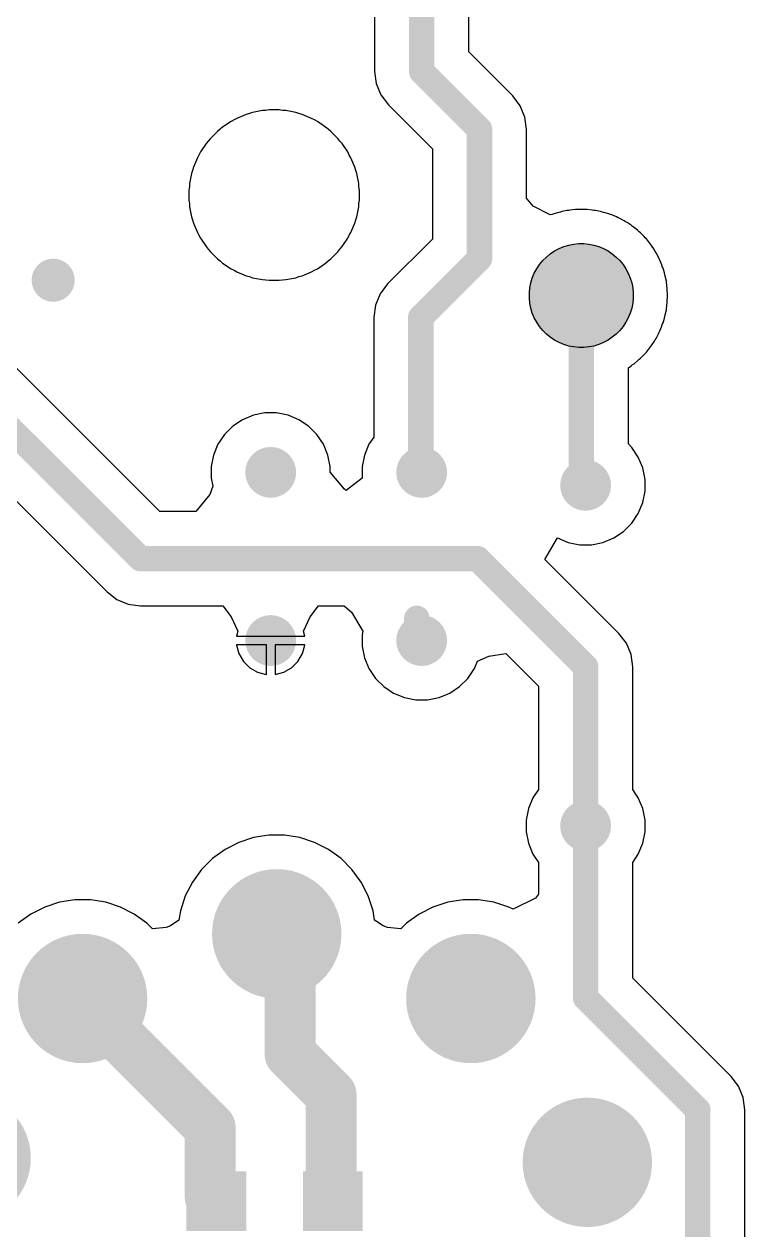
# Model space of a CAD drawing. Header units: inches. Extents: x 4.53 to 13.89, y 0.79 to 10.58.
# Drawn here: x 8.037 to 8.873, y 1.655 to 3.053 of the extents above; entities that cross this region are included whole.
import ezdxf

# ---------------------------------------------------------------- set-up
doc = ezdxf.new("R2010")
doc.units = ezdxf.units.IN
doc.header["$MEASUREMENT"] = 0
for name, color, linetype in [('Pad Holes', 156, 'Continuous'), ('Top Layer', 1, 'Continuous'), ('Via Holes', 16, 'Continuous')]:
    doc.layers.add(name, color=color, linetype=linetype)

# ---------------------------------------------------------------- blocks, each defined once
blk = doc.blocks.new('12A_7_B_3')
at = {"layer": 'Pad Holes'}
h = blk.add_hatch(color=7, dxfattribs=at)
edge = h.paths.add_edge_path()
edge.add_arc((-0.22, 0.31), 0.038, 0, 360)
h = blk.add_hatch(color=7, dxfattribs=at)
edge = h.paths.add_edge_path()
edge.add_arc((0.22, 0.31), 0.038, 0, 360)
h = blk.add_hatch(color=7, dxfattribs=at)
edge = h.paths.add_edge_path()
edge.add_arc((0.36, 0.125), 0.038, 0, 360)
h = blk.add_hatch(color=7, dxfattribs=at)
edge = h.paths.add_edge_path()
edge.add_arc((-0.36, 0.115), 0.038, 0, 360)
h = blk.add_hatch(color=7, dxfattribs=at)
edge = h.paths.add_edge_path()
edge.add_arc((-0.065, 0.07), 0.0222, 0, 360)
h = blk.add_hatch(color=7, dxfattribs=at)
edge = h.paths.add_edge_path()
edge.add_arc((0.07, 0.07), 0.0222, 0, 360)
h = blk.add_hatch(color=7, dxfattribs=at)
edge = h.paths.add_edge_path()
edge.add_arc((-0.065, -0.07), 0.0222, 0, 360)
h = blk.add_hatch(color=7, dxfattribs=at)
edge = h.paths.add_edge_path()
edge.add_arc((0.07, -0.07), 0.0222, 0, 360)
h = blk.add_hatch(color=7, dxfattribs=at)
edge = h.paths.add_edge_path()
edge.add_arc((-0.36, -0.115), 0.038, 0, 360)
h = blk.add_hatch(color=7, dxfattribs=at)
edge = h.paths.add_edge_path()
edge.add_arc((0.36, -0.12), 0.038, 0, 360)
h = blk.add_hatch(color=7, dxfattribs=at)
edge = h.paths.add_edge_path()
edge.add_arc((-0.225, -0.305), 0.038, 0, 360)
h = blk.add_hatch(color=7, dxfattribs=at)
edge = h.paths.add_edge_path()
edge.add_arc((0.225, -0.305), 0.038, 0, 360)
h = blk.add_hatch(color=7, dxfattribs=at)
edge = h.paths.add_edge_path()
edge.add_arc((0, -0.38), 0.038, 0, 360)
at = {"layer": 'Top Layer'}
h = blk.add_hatch(color=1, dxfattribs=at)
edge = h.paths.add_edge_path()
edge.add_arc((-0.22, 0.31), 0.075, 0, 360)
h = blk.add_hatch(color=1, dxfattribs=at)
edge = h.paths.add_edge_path()
edge.add_arc((0.22, 0.31), 0.075, 0, 360)
h = blk.add_hatch(color=1, dxfattribs=at)
edge = h.paths.add_edge_path()
edge.add_arc((0.36, 0.125), 0.075, 0, 360)
h = blk.add_hatch(color=1, dxfattribs=at)
edge = h.paths.add_edge_path()
edge.add_arc((-0.36, 0.115), 0.075, 0, 360)
for points in [[(-0.0996, 0.1046), (-0.0304, 0.1046), (-0.0304, 0.0354), (-0.0996, 0.0354)], [(0.0354, 0.1046), (0.1046, 0.1046), (0.1046, 0.0354), (0.0354, 0.0354)], [(-0.0996, -0.0354), (-0.0304, -0.0354), (-0.0304, -0.1046), (-0.0996, -0.1046)], [(0.0354, -0.0354), (0.1046, -0.0354), (0.1046, -0.1046), (0.0354, -0.1046)]]:
    blk.add_hatch(color=1, dxfattribs=at).paths.add_polyline_path(points)
h = blk.add_hatch(color=1, dxfattribs=at)
edge = h.paths.add_edge_path()
edge.add_arc((-0.36, -0.115), 0.075, 0, 360)
h = blk.add_hatch(color=1, dxfattribs=at)
edge = h.paths.add_edge_path()
edge.add_arc((0.36, -0.12), 0.075, 0, 360)
h = blk.add_hatch(color=1, dxfattribs=at)
edge = h.paths.add_edge_path()
edge.add_arc((-0.225, -0.305), 0.075, 0, 360)
h = blk.add_hatch(color=1, dxfattribs=at)
edge = h.paths.add_edge_path()
edge.add_arc((0.225, -0.305), 0.075, 0, 360)
h = blk.add_hatch(color=1, dxfattribs=at)
edge = h.paths.add_edge_path()
edge.add_arc((0, -0.38), 0.075, 0, 360)
blk = doc.blocks.new('TEST_POINT_1_5MM_32')
at = {"layer": 'Top Layer'}
blk.add_hatch(color=1, dxfattribs=at).paths.add_polyline_path([(-0.003, -0.0602), (-0.0088, -0.0596), (-0.0146, -0.0585), (-0.0203, -0.0568), (-0.0258, -0.0545), (-0.031, -0.0517), (-0.0359, -0.0484), (-0.0405, -0.0447), (-0.0447, -0.0405), (-0.0484, -0.0359), (-0.0517, -0.031), (-0.0545, -0.0258), (-0.0568, -0.0203), (-0.0585, -0.0146), (-0.0596, -0.0088), (-0.0602, -0.003), (-0.0602, 0), (-0.0602, 0.003), (-0.0596, 0.0088), (-0.0585, 0.0146), (-0.0568, 0.0203), (-0.0545, 0.0258), (-0.0517, 0.031), (-0.0484, 0.0359), (-0.0447, 0.0405), (-0.0405, 0.0447), (-0.0359, 0.0484), (-0.031, 0.0517), (-0.0258, 0.0545), (-0.0203, 0.0568), (-0.0146, 0.0585), (-0.0088, 0.0596), (-0.003, 0.0602), (0, 0.0602), (0.003, 0.0602), (0.0088, 0.0596), (0.0146, 0.0585), (0.0203, 0.0568), (0.0258, 0.0545), (0.031, 0.0517), (0.0359, 0.0484), (0.0405, 0.0447), (0.0447, 0.0405), (0.0484, 0.0359), (0.0517, 0.031), (0.0545, 0.0258), (0.0568, 0.0203), (0.0585, 0.0146), (0.0596, 0.0088), (0.0602, 0.003), (0.0602, 0), (0.0602, -0.003), (0.0596, -0.0088), (0.0585, -0.0146), (0.0568, -0.0203), (0.0545, -0.0258), (0.0517, -0.031), (0.0484, -0.0359), (0.0447, -0.0405), (0.0405, -0.0447), (0.0359, -0.0484), (0.031, -0.0517), (0.0258, -0.0545), (0.0203, -0.0568), (0.0146, -0.0585), (0.0088, -0.0596), (0.003, -0.0602), (0, -0.0602)])
for p, q in [((-0.0258, 0.0545), (-0.0203, 0.0568)), ((-0.0203, 0.0568), (-0.0146, 0.0585)), ((-0.0146, 0.0585), (-0.0088, 0.0596)), ((-0.0088, 0.0596), (-0.003, 0.0602)), ((-0.003, 0.0602), (0, 0.0602)), ((0, 0.0602), (0.003, 0.0602)), ((0.003, 0.0602), (0.0088, 0.0596)), ((0.0088, 0.0596), (0.0146, 0.0585)), ((0.0146, 0.0585), (0.0203, 0.0568)), ((0.0203, 0.0568), (0.0258, 0.0545)), ((-0.0447, 0.0405), (-0.0405, 0.0447)), ((-0.0405, 0.0447), (-0.0359, 0.0484)), ((-0.0359, 0.0484), (-0.031, 0.0517)), ((-0.031, 0.0517), (-0.0258, 0.0545)), ((0.0258, 0.0545), (0.031, 0.0517)), ((0.031, 0.0517), (0.0359, 0.0484)), ((0.0359, 0.0484), (0.0405, 0.0447)), ((0.0405, 0.0447), (0.0447, 0.0405)), ((-0.0545, 0.0258), (-0.0517, 0.031)), ((-0.0517, 0.031), (-0.0484, 0.0359)), ((-0.0484, 0.0359), (-0.0447, 0.0405)), ((0.0447, 0.0405), (0.0484, 0.0359)), ((0.0484, 0.0359), (0.0517, 0.031)), ((0.0517, 0.031), (0.0545, 0.0258)), ((-0.0596, 0.0088), (-0.0585, 0.0146)), ((-0.0585, 0.0146), (-0.0568, 0.0203)), ((-0.0568, 0.0203), (-0.0545, 0.0258)), ((0.0545, 0.0258), (0.0568, 0.0203)), ((0.0568, 0.0203), (0.0585, 0.0146)), ((0.0585, 0.0146), (0.0596, 0.0088)), ((-0.0602, 0.003), (-0.0596, 0.0088)), ((-0.0602, 0), (-0.0602, 0.003)), ((-0.0602, -0.003), (-0.0602, 0)), ((0.0596, 0.0088), (0.0602, 0.003)), ((0.0602, 0.003), (0.0602, 0)), ((0.0602, 0), (0.0602, -0.003)), ((-0.0596, -0.0088), (-0.0602, -0.003)), ((-0.0585, -0.0146), (-0.0596, -0.0088)), ((0.0596, -0.0088), (0.0585, -0.0146)), ((0.0602, -0.003), (0.0596, -0.0088)), ((-0.0568, -0.0203), (-0.0585, -0.0146)), ((-0.0545, -0.0258), (-0.0568, -0.0203)), ((-0.0517, -0.031), (-0.0545, -0.0258)), ((0.0545, -0.0258), (0.0517, -0.031)), ((0.0568, -0.0203), (0.0545, -0.0258)), ((0.0585, -0.0146), (0.0568, -0.0203)), ((-0.0484, -0.0359), (-0.0517, -0.031)), ((-0.0447, -0.0405), (-0.0484, -0.0359)), ((-0.0405, -0.0447), (-0.0447, -0.0405)), ((0.0447, -0.0405), (0.0405, -0.0447)), ((0.0484, -0.0359), (0.0447, -0.0405)), ((0.0517, -0.031), (0.0484, -0.0359)), ((-0.0359, -0.0484), (-0.0405, -0.0447)), ((-0.031, -0.0517), (-0.0359, -0.0484)), ((-0.0258, -0.0545), (-0.031, -0.0517)), ((-0.0203, -0.0568), (-0.0258, -0.0545)), ((0.0258, -0.0545), (0.0203, -0.0568)), ((0.031, -0.0517), (0.0258, -0.0545)), ((0.0359, -0.0484), (0.031, -0.0517)), ((0.0405, -0.0447), (0.0359, -0.0484)), ((-0.0146, -0.0585), (-0.0203, -0.0568)), ((-0.0088, -0.0596), (-0.0146, -0.0585)), ((-0.003, -0.0602), (-0.0088, -0.0596)), ((0, -0.0602), (-0.003, -0.0602)), ((0, -0.0602), (0, -0.0602)), ((0.003, -0.0602), (0, -0.0602)), ((0.0088, -0.0596), (0.003, -0.0602)), ((0.0146, -0.0585), (0.0088, -0.0596)), ((0.0203, -0.0568), (0.0146, -0.0585))]:
    blk.add_line(p, q, dxfattribs=at)
blk = doc.blocks.new('RES_2W_VERTICAL_80')
at = {"layer": 'Pad Holes'}
h = blk.add_hatch(color=7, dxfattribs=at)
edge = h.paths.add_edge_path()
edge.add_arc((0, 0), 0.0197, 0, 360)
h = blk.add_hatch(color=7, dxfattribs=at)
edge = h.paths.add_edge_path()
edge.add_arc((0.195, 0), 0.0197, 0, 360)
at = {"layer": 'Top Layer'}
h = blk.add_hatch(color=1, dxfattribs=at)
edge = h.paths.add_edge_path()
edge.add_arc((0, 0), 0.0295, 0, 360)
h = blk.add_hatch(color=1, dxfattribs=at)
edge = h.paths.add_edge_path()
edge.add_arc((0.195, 0), 0.0295, 0, 360)
blk = doc.blocks.new('RES_2W_VERTICAL_88')
at = {"layer": 'Pad Holes'}
h = blk.add_hatch(color=7, dxfattribs=at)
edge = h.paths.add_edge_path()
edge.add_arc((0, 0), 0.0197, 0, 360)
h = blk.add_hatch(color=7, dxfattribs=at)
edge = h.paths.add_edge_path()
edge.add_arc((0.195, 0), 0.0197, 0, 360)
at = {"layer": 'Top Layer'}
h = blk.add_hatch(color=1, dxfattribs=at)
edge = h.paths.add_edge_path()
edge.add_arc((0, 0), 0.0295, 0, 360)
h = blk.add_hatch(color=1, dxfattribs=at)
edge = h.paths.add_edge_path()
edge.add_arc((0.195, 0), 0.0295, 0, 360)
blk = doc.blocks.new('CAP_PANASSONIC_100N_450V_114')
at = {"layer": 'Pad Holes'}
h = blk.add_hatch(color=7, dxfattribs=at)
edge = h.paths.add_edge_path()
edge.add_arc((0, 0), 0.0197, 0, 360)
h = blk.add_hatch(color=7, dxfattribs=at)
edge = h.paths.add_edge_path()
edge.add_arc((0.395, 0), 0.0197, 0, 360)
at = {"layer": 'Top Layer'}
h = blk.add_hatch(color=1, dxfattribs=at)
edge = h.paths.add_edge_path()
edge.add_arc((0, 0), 0.0295, 0, 360)
h = blk.add_hatch(color=1, dxfattribs=at)
edge = h.paths.add_edge_path()
edge.add_arc((0.395, 0), 0.0295, 0, 360)

msp = doc.modelspace()

# ---------------------------------------------------------------- hatches: boundary and pattern name
at = {"layer": 'Top Layer'}
h = msp.add_hatch(color=1, dxfattribs=at)
edge = h.paths.add_edge_path()
edge.add_arc((8.0709, 2.7559), 0.025, 0, 360)
at = {"layer": 'Via Holes'}
h = msp.add_hatch(color=7, dxfattribs=at)
edge = h.paths.add_edge_path()
edge.add_arc((8.0709, 2.7559), 0.014, 0, 360)

# ---------------------------------------------------------------- linework, layer by layer
at = {"layer": 'Top Layer'}
for p, q in [((8.5526, 3.0206), (8.5526, 3.424)), ((8.4434, 3.4014), (8.4434, 2.998)), ((8.6036, 2.9696), (8.5526, 3.0206)), ((8.4434, 2.998), (8.4453, 2.9839)), ((8.4453, 2.9839), (8.4507, 2.9707)), ((8.4507, 2.9707), (8.4594, 2.9594)), ((8.6123, 2.9583), (8.6036, 2.9696)), ((8.302, 2.9503), (8.2984, 2.9491)), ((8.3135, 2.9526), (8.302, 2.9503)), ((8.3173, 2.9528), (8.3135, 2.9526)), ((8.3212, 2.9533), (8.3173, 2.9528)), ((8.3328, 2.9533), (8.3212, 2.9533)), ((8.3367, 2.9528), (8.3328, 2.9533)), ((8.3406, 2.9526), (8.3367, 2.9528)), ((8.352, 2.9503), (8.3406, 2.9526)), ((8.3557, 2.9491), (8.352, 2.9503)), ((8.4594, 2.9594), (8.5104, 2.9084)), ((8.6177, 2.9451), (8.6123, 2.9583)), ((8.277, 2.9399), (8.2673, 2.9335)), ((8.2805, 2.9417), (8.277, 2.9399)), ((8.2839, 2.9436), (8.2805, 2.9417)), ((8.2946, 2.9481), (8.2839, 2.9436)), ((8.2984, 2.9491), (8.2946, 2.9481)), ((8.3594, 2.9481), (8.3557, 2.9491)), ((8.3702, 2.9436), (8.3594, 2.9481)), ((8.3736, 2.9417), (8.3702, 2.9436)), ((8.3771, 2.9399), (8.3736, 2.9417)), ((8.3867, 2.9335), (8.3771, 2.9399)), ((8.6196, 2.931), (8.6177, 2.9451)), ((8.2613, 2.9285), (8.2531, 2.9203)), ((8.2644, 2.9309), (8.2613, 2.9285)), ((8.2673, 2.9335), (8.2644, 2.9309)), ((8.3897, 2.9309), (8.3867, 2.9335)), ((8.3927, 2.9285), (8.3897, 2.9309)), ((8.401, 2.9203), (8.3927, 2.9285)), ((8.6196, 2.851), (8.6196, 2.931)), ((8.2481, 2.9143), (8.2417, 2.9046)), ((8.2507, 2.9172), (8.2481, 2.9143)), ((8.2531, 2.9203), (8.2507, 2.9172)), ((8.4033, 2.9172), (8.401, 2.9203)), ((8.4059, 2.9143), (8.4033, 2.9172)), ((8.4124, 2.9046), (8.4059, 2.9143)), ((8.5104, 2.9084), (8.5104, 2.8036)), ((8.238, 2.8977), (8.2335, 2.887)), ((8.2399, 2.9011), (8.238, 2.8977)), ((8.2417, 2.9046), (8.2399, 2.9011)), ((8.4141, 2.9011), (8.4124, 2.9046)), ((8.416, 2.8977), (8.4141, 2.9011)), ((8.4205, 2.887), (8.416, 2.8977)), ((8.2325, 2.8832), (8.2313, 2.8796)), ((8.2335, 2.887), (8.2325, 2.8832)), ((8.4215, 2.8832), (8.4205, 2.887)), ((8.4228, 2.8796), (8.4215, 2.8832)), ((8.229, 2.8681), (8.2288, 2.8643)), ((8.2313, 2.8796), (8.229, 2.8681)), ((8.425, 2.8681), (8.4228, 2.8796)), ((8.4253, 2.8643), (8.425, 2.8681)), ((8.2288, 2.8643), (8.2283, 2.8604)), ((8.2283, 2.8604), (8.2283, 2.8488)), ((8.4258, 2.8604), (8.4253, 2.8643)), ((8.4258, 2.8488), (8.4258, 2.8604)), ((8.1946, 2.4876), (7.8318, 2.8504)), ((8.2283, 2.8488), (8.2288, 2.8449)), ((8.2288, 2.8449), (8.229, 2.841)), ((8.229, 2.841), (8.2313, 2.8296)), ((8.4228, 2.8296), (8.425, 2.841)), ((8.425, 2.841), (8.4253, 2.8449)), ((8.4253, 2.8449), (8.4258, 2.8488)), ((8.6271, 2.8417), (8.6196, 2.851)), ((8.6471, 2.8318), (8.6271, 2.8417)), ((8.2313, 2.8296), (8.2325, 2.8259)), ((8.2325, 2.8259), (8.2335, 2.8222)), ((8.4205, 2.8222), (8.4215, 2.8259)), ((8.4215, 2.8259), (8.4228, 2.8296)), ((8.6491, 2.832), (8.6471, 2.8318)), ((8.6494, 2.8321), (8.6491, 2.832)), ((8.6512, 2.8329), (8.6494, 2.8321)), ((8.6568, 2.8346), (8.6512, 2.8329)), ((8.6588, 2.8349), (8.6568, 2.8346)), ((8.6606, 2.8356), (8.6588, 2.8349)), ((8.6664, 2.8367), (8.6606, 2.8356)), ((8.6684, 2.8368), (8.6664, 2.8367)), ((8.6703, 2.8373), (8.6684, 2.8368)), ((8.6761, 2.8379), (8.6703, 2.8373)), ((8.6781, 2.8378), (8.6761, 2.8379)), ((8.68, 2.8381), (8.6781, 2.8378)), ((8.686, 2.8381), (8.68, 2.8381)), ((8.6879, 2.8378), (8.686, 2.8381)), ((8.6899, 2.8379), (8.6879, 2.8378)), ((8.6957, 2.8373), (8.6899, 2.8379)), ((8.6976, 2.8368), (8.6957, 2.8373)), ((8.6996, 2.8367), (8.6976, 2.8368)), ((8.7054, 2.8356), (8.6996, 2.8367)), ((8.7072, 2.8349), (8.7054, 2.8356)), ((8.7092, 2.8346), (8.7072, 2.8349)), ((8.7148, 2.8329), (8.7092, 2.8346)), ((8.7166, 2.8321), (8.7148, 2.8329)), ((8.7185, 2.8316), (8.7166, 2.8321)), ((8.724, 2.8293), (8.7185, 2.8316)), ((8.7257, 2.8283), (8.724, 2.8293)), ((8.7275, 2.8276), (8.7257, 2.8283)), ((8.7327, 2.8249), (8.7275, 2.8276)), ((8.7343, 2.8237), (8.7327, 2.8249)), ((8.2335, 2.8222), (8.238, 2.8114)), ((8.238, 2.8114), (8.2399, 2.808)), ((8.4141, 2.808), (8.416, 2.8114)), ((8.416, 2.8114), (8.4205, 2.8222)), ((8.7361, 2.8229), (8.7343, 2.8237)), ((8.741, 2.8196), (8.7361, 2.8229)), ((8.7424, 2.8183), (8.741, 2.8196)), ((8.7441, 2.8172), (8.7424, 2.8183)), ((8.7487, 2.8135), (8.7441, 2.8172)), ((8.75, 2.8121), (8.7487, 2.8135)), ((8.7516, 2.8109), (8.75, 2.8121)), ((8.7557, 2.8067), (8.7516, 2.8109)), ((8.2399, 2.808), (8.2417, 2.8045)), ((8.2417, 2.8045), (8.2481, 2.7949)), ((8.4059, 2.7949), (8.4124, 2.8045)), ((8.4124, 2.8045), (8.4141, 2.808)), ((8.5104, 2.8036), (8.4584, 2.7516)), ((8.7569, 2.8051), (8.7557, 2.8067)), ((8.7584, 2.8038), (8.7569, 2.8051)), ((8.7621, 2.7992), (8.7584, 2.8038)), ((8.7631, 2.7976), (8.7621, 2.7992)), ((8.7644, 2.7961), (8.7631, 2.7976)), ((8.2481, 2.7949), (8.2507, 2.7919)), ((8.2507, 2.7919), (8.2531, 2.7889)), ((8.2531, 2.7889), (8.2613, 2.7806)), ((8.3927, 2.7806), (8.401, 2.7889)), ((8.401, 2.7889), (8.4033, 2.7919)), ((8.4033, 2.7919), (8.4059, 2.7949)), ((8.7677, 2.7912), (8.7644, 2.7961)), ((8.7686, 2.7894), (8.7677, 2.7912)), ((8.7697, 2.7878), (8.7686, 2.7894)), ((8.7725, 2.7826), (8.7697, 2.7878)), ((8.7732, 2.7808), (8.7725, 2.7826)), ((8.2613, 2.7806), (8.2644, 2.7783)), ((8.2644, 2.7783), (8.2673, 2.7757)), ((8.2673, 2.7757), (8.277, 2.7692)), ((8.277, 2.7692), (8.2805, 2.7675)), ((8.3736, 2.7675), (8.3771, 2.7692)), ((8.3771, 2.7692), (8.3867, 2.7757)), ((8.3867, 2.7757), (8.3897, 2.7783)), ((8.3897, 2.7783), (8.3927, 2.7806)), ((8.7742, 2.7791), (8.7732, 2.7808)), ((8.7764, 2.7736), (8.7742, 2.7791)), ((8.7769, 2.7717), (8.7764, 2.7736)), ((8.7778, 2.77), (8.7769, 2.7717)), ((8.7795, 2.7643), (8.7778, 2.77)), ((7.7706, 2.7572), (8.1334, 2.3944)), ((8.2805, 2.7675), (8.2839, 2.7656)), ((8.2839, 2.7656), (8.2946, 2.7611)), ((8.2946, 2.7611), (8.2984, 2.7601)), ((8.2984, 2.7601), (8.302, 2.7588)), ((8.302, 2.7588), (8.3135, 2.7566)), ((8.3135, 2.7566), (8.3173, 2.7563)), ((8.3173, 2.7563), (8.3212, 2.7558)), ((8.3212, 2.7558), (8.3328, 2.7558)), ((8.3328, 2.7558), (8.3367, 2.7563)), ((8.3367, 2.7563), (8.3406, 2.7566)), ((8.3406, 2.7566), (8.352, 2.7588)), ((8.352, 2.7588), (8.3557, 2.7601)), ((8.3557, 2.7601), (8.3594, 2.7611)), ((8.3594, 2.7611), (8.3702, 2.7656)), ((8.3702, 2.7656), (8.3736, 2.7675)), ((8.7798, 2.7624), (8.7795, 2.7643)), ((8.7804, 2.7605), (8.7798, 2.7624)), ((8.7816, 2.7547), (8.7804, 2.7605)), ((8.7817, 2.7528), (8.7816, 2.7547)), ((8.4584, 2.7516), (8.4497, 2.7403)), ((8.7821, 2.7509), (8.7817, 2.7528)), ((8.7827, 2.745), (8.7821, 2.7509)), ((8.7827, 2.743), (8.7827, 2.745)), ((8.7829, 2.7411), (8.7827, 2.743)), ((8.7829, 2.7352), (8.7829, 2.7411)), ((8.4443, 2.7271), (8.4424, 2.713)), ((8.4497, 2.7403), (8.4443, 2.7271)), ((8.7821, 2.7254), (8.7827, 2.7313)), ((8.7827, 2.7332), (8.7829, 2.7352)), ((8.7827, 2.7313), (8.7827, 2.7332)), ((8.4424, 2.713), (8.4424, 2.5739)), ((8.7795, 2.712), (8.7798, 2.7139)), ((8.7798, 2.7139), (8.7804, 2.7157)), ((8.7804, 2.7157), (8.7816, 2.7215)), ((8.7816, 2.7215), (8.7817, 2.7235)), ((8.7817, 2.7235), (8.7821, 2.7254)), ((8.7742, 2.6972), (8.7764, 2.7026)), ((8.7764, 2.7026), (8.7769, 2.7045)), ((8.7769, 2.7045), (8.7778, 2.7063)), ((8.7778, 2.7063), (8.7795, 2.712)), ((8.7644, 2.6802), (8.7677, 2.6851)), ((8.7677, 2.6851), (8.7686, 2.6868)), ((8.7686, 2.6868), (8.7697, 2.6884)), ((8.7697, 2.6884), (8.7725, 2.6936)), ((8.7725, 2.6936), (8.7732, 2.6955)), ((8.7732, 2.6955), (8.7742, 2.6972)), ((8.7557, 2.6696), (8.7569, 2.6711)), ((8.7569, 2.6711), (8.7584, 2.6725)), ((8.7584, 2.6725), (8.7621, 2.677)), ((8.7621, 2.677), (8.7631, 2.6787)), ((8.7631, 2.6787), (8.7644, 2.6802)), ((8.7376, 2.6544), (8.741, 2.6567)), ((8.741, 2.6567), (8.7424, 2.658)), ((8.7424, 2.658), (8.7441, 2.659)), ((8.7441, 2.659), (8.7487, 2.6628)), ((8.7487, 2.6628), (8.75, 2.6642)), ((8.75, 2.6642), (8.7516, 2.6654)), ((8.7516, 2.6654), (8.7557, 2.6696)), ((8.7376, 2.566), (8.7376, 2.6544)), ((8.3162, 2.602), (8.3029, 2.5994)), ((8.3298, 2.602), (8.3162, 2.602)), ((8.3431, 2.5994), (8.3298, 2.602)), ((8.2904, 2.5942), (8.2791, 2.5867)), ((8.3029, 2.5994), (8.2904, 2.5942)), ((8.3556, 2.5942), (8.3431, 2.5994)), ((8.3669, 2.5867), (8.3556, 2.5942)), ((8.2695, 2.5771), (8.2619, 2.5658)), ((8.2791, 2.5867), (8.2695, 2.5771)), ((8.3765, 2.5771), (8.3669, 2.5867)), ((8.3841, 2.5658), (8.3765, 2.5771)), ((8.4424, 2.5739), (8.4369, 2.5658)), ((8.2619, 2.5658), (8.2568, 2.5532)), ((8.3892, 2.5532), (8.3841, 2.5658)), ((8.4369, 2.5658), (8.4318, 2.5532)), ((8.7415, 2.5621), (8.7376, 2.566)), ((8.7491, 2.5508), (8.7415, 2.5621)), ((8.2568, 2.5532), (8.2541, 2.5399)), ((8.3919, 2.5399), (8.3892, 2.5532)), ((8.4318, 2.5532), (8.4291, 2.5399)), ((8.7542, 2.5382), (8.7491, 2.5508)), ((8.2541, 2.5399), (8.2541, 2.5263)), ((8.3919, 2.5333), (8.3919, 2.5399)), ((8.4085, 2.5137), (8.3919, 2.5333)), ((8.4291, 2.5399), (8.4291, 2.5263)), ((8.7569, 2.5249), (8.7542, 2.5382)), ((8.2559, 2.5171), (8.2523, 2.5075)), ((8.2541, 2.5263), (8.2559, 2.5171)), ((8.4291, 2.5263), (8.4105, 2.5121)), ((8.7569, 2.5113), (8.7569, 2.5249)), ((8.2523, 2.5075), (8.2363, 2.4876)), ((8.4105, 2.5121), (8.4085, 2.5137)), ((8.7542, 2.498), (8.7569, 2.5113)), ((8.7491, 2.4855), (8.7542, 2.498)), ((8.2363, 2.4876), (8.1946, 2.4876)), ((8.7415, 2.4742), (8.7491, 2.4855)), ((8.7206, 2.4571), (8.7319, 2.4646)), ((8.7319, 2.4646), (8.7415, 2.4742)), ((8.6407, 2.4322), (8.6554, 2.4571)), ((8.6554, 2.4571), (8.6679, 2.4519)), ((8.6679, 2.4519), (8.6812, 2.4492)), ((8.6812, 2.4492), (8.6948, 2.4492)), ((8.6948, 2.4492), (8.7081, 2.4519)), ((8.7081, 2.4519), (8.7206, 2.4571)), ((8.7266, 2.3463), (8.6407, 2.4322)), ((8.1334, 2.3944), (8.1447, 2.3857)), ((8.1447, 2.3857), (8.1579, 2.3803)), ((8.1579, 2.3803), (8.172, 2.3784)), ((8.172, 2.3784), (8.2674, 2.3784)), ((8.2674, 2.3784), (8.2771, 2.3655)), ((8.3689, 2.3655), (8.3786, 2.3784)), ((8.3786, 2.3784), (8.4081, 2.3784)), ((8.4081, 2.3784), (8.4168, 2.371)), ((8.2771, 2.3655), (8.285, 2.3489)), ((8.361, 2.3489), (8.3689, 2.3655)), ((8.4168, 2.371), (8.4299, 2.3489)), ((8.285, 2.3489), (8.2835, 2.3433)), ((8.2835, 2.3433), (8.2835, 2.3431)), ((8.2835, 2.3431), (8.323, 2.3431)), ((8.323, 2.3431), (8.3625, 2.3431)), ((8.3625, 2.3433), (8.361, 2.3489)), ((8.3625, 2.3431), (8.3625, 2.3433)), ((8.4299, 2.3489), (8.4291, 2.3449)), ((8.4291, 2.3449), (8.4291, 2.3313)), ((8.7353, 2.335), (8.7266, 2.3463)), ((8.7407, 2.3218), (8.7353, 2.335)), ((8.318, 2.3331), (8.2835, 2.3331)), ((8.2835, 2.3331), (8.2835, 2.3329)), ((8.2835, 2.3329), (8.2862, 2.3229)), ((8.2862, 2.3229), (8.2914, 2.3139)), ((8.318, 2.2986), (8.318, 2.3331)), ((8.3625, 2.3331), (8.328, 2.3331)), ((8.328, 2.3331), (8.328, 2.2986)), ((8.3546, 2.3139), (8.3598, 2.3229)), ((8.3598, 2.3229), (8.3625, 2.3329)), ((8.3625, 2.3329), (8.3625, 2.3331)), ((8.4291, 2.3313), (8.4318, 2.318)), ((8.5757, 2.3199), (8.5954, 2.3231)), ((8.5954, 2.3231), (8.6334, 2.2851)), ((8.7426, 2.3077), (8.7407, 2.3218)), ((8.2914, 2.3139), (8.2987, 2.3065)), ((8.3473, 2.3065), (8.3546, 2.3139)), ((8.4318, 2.318), (8.4369, 2.3055)), ((8.5591, 2.3055), (8.5626, 2.3141)), ((8.5626, 2.3141), (8.5757, 2.3199)), ((8.7426, 2.1654), (8.7426, 2.3077)), ((8.2987, 2.3065), (8.3077, 2.3013)), ((8.3077, 2.3013), (8.3178, 2.2986)), ((8.3178, 2.2986), (8.318, 2.2986)), ((8.328, 2.2986), (8.3282, 2.2986)), ((8.3282, 2.2986), (8.3383, 2.3013)), ((8.3383, 2.3013), (8.3473, 2.3065)), ((8.4369, 2.3055), (8.4445, 2.2942)), ((8.4445, 2.2942), (8.4541, 2.2846)), ((8.5419, 2.2846), (8.5515, 2.2942)), ((8.5515, 2.2942), (8.5591, 2.3055)), ((8.4541, 2.2846), (8.4654, 2.2771)), ((8.5306, 2.2771), (8.5419, 2.2846)), ((8.6334, 2.2851), (8.6334, 2.1654)), ((8.4654, 2.2771), (8.4779, 2.2719)), ((8.4779, 2.2719), (8.4912, 2.2692)), ((8.4912, 2.2692), (8.5048, 2.2692)), ((8.5048, 2.2692), (8.5181, 2.2719)), ((8.5181, 2.2719), (8.5306, 2.2771)), ((8.6269, 2.1558), (8.6218, 2.1432)), ((8.6334, 2.1654), (8.6269, 2.1558)), ((8.7491, 2.1558), (8.7426, 2.1654)), ((8.7542, 2.1432), (8.7491, 2.1558)), ((8.6218, 2.1432), (8.6191, 2.1299)), ((8.7569, 2.1299), (8.7542, 2.1432)), ((8.6191, 2.1299), (8.6191, 2.1163)), ((8.7569, 2.1163), (8.7569, 2.1299)), ((8.321, 2.1124), (8.3032, 2.1096)), ((8.339, 2.1124), (8.321, 2.1124)), ((8.3568, 2.1096), (8.339, 2.1124)), ((8.6191, 2.1163), (8.6218, 2.103)), ((8.7542, 2.103), (8.7569, 2.1163)), ((8.2861, 2.104), (8.2701, 2.0958)), ((8.3032, 2.1096), (8.2861, 2.104)), ((8.3739, 2.104), (8.3568, 2.1096)), ((8.3899, 2.0958), (8.3739, 2.104)), ((8.6218, 2.103), (8.6269, 2.0905)), ((8.7491, 2.0905), (8.7542, 2.103)), ((8.2555, 2.0852), (8.2428, 2.0725)), ((8.2701, 2.0958), (8.2555, 2.0852)), ((8.4045, 2.0852), (8.3899, 2.0958)), ((8.4172, 2.0725), (8.4045, 2.0852)), ((8.6269, 2.0905), (8.6334, 2.0808)), ((8.7426, 2.0808), (8.7491, 2.0905)), ((8.2428, 2.0725), (8.2322, 2.0579)), ((8.4278, 2.0579), (8.4172, 2.0725)), ((8.6334, 2.0808), (8.6334, 2.0439)), ((8.7426, 1.9465), (8.7426, 2.0808)), ((8.2322, 2.0579), (8.224, 2.0419)), ((8.436, 2.0419), (8.4278, 2.0579)), ((8.224, 2.0419), (8.2184, 2.0248)), ((8.4416, 2.0248), (8.436, 2.0419)), ((8.6334, 2.0439), (8.6298, 2.0394)), ((8.0611, 2.029), (8.0451, 2.0208)), ((8.0782, 2.0346), (8.0611, 2.029)), ((8.096, 2.0374), (8.0782, 2.0346)), ((8.114, 2.0374), (8.096, 2.0374)), ((8.1318, 2.0346), (8.114, 2.0374)), ((8.1489, 2.029), (8.1318, 2.0346)), ((8.1649, 2.0208), (8.1489, 2.029)), ((8.5111, 2.029), (8.4951, 2.0208)), ((8.5282, 2.0346), (8.5111, 2.029)), ((8.546, 2.0374), (8.5282, 2.0346)), ((8.564, 2.0374), (8.546, 2.0374)), ((8.5818, 2.0346), (8.564, 2.0374)), ((8.5989, 2.029), (8.5818, 2.0346)), ((8.6039, 2.0265), (8.5989, 2.029)), ((8.6298, 2.0394), (8.6039, 2.0265)), ((8.0451, 2.0208), (8.0305, 2.0102)), ((8.1795, 2.0102), (8.1649, 2.0208)), ((8.2167, 2.014), (8.2067, 2.0073)), ((8.2184, 2.0248), (8.2167, 2.014)), ((8.4433, 2.014), (8.4416, 2.0248)), ((8.4533, 2.0073), (8.4433, 2.014)), ((8.4951, 2.0208), (8.4805, 2.0102)), ((8.1861, 2.0036), (8.1795, 2.0102)), ((8.2018, 2.0054), (8.1861, 2.0036)), ((8.2067, 2.0073), (8.2018, 2.0054)), ((8.4582, 2.0054), (8.4533, 2.0073)), ((8.4739, 2.0036), (8.4582, 2.0054)), ((8.4805, 2.0102), (8.4739, 2.0036)), ((8.8566, 1.8325), (8.7426, 1.9465)), ((8.8653, 1.8212), (8.8566, 1.8325)), ((8.8707, 1.8081), (8.8653, 1.8212)), ((8.8726, 1.7939), (8.8707, 1.8081)), ((8.8726, 1.6331), (8.8726, 1.7939))]:
    msp.add_line(p, q, dxfattribs=at)
for points in [[(8.498, 2.998, 0.0295, 0.0295, 0), (8.498, 3.424, 0.0295, 0.0295, 0)], [(8.498, 2.998, 0.0295, 0.0295, 0), (8.565, 2.931, 0.0295, 0.0295, 0)], [(8.565, 2.781, 0.0295, 0.0295, 0), (8.565, 2.931, 0.0295, 0.0295, 0)], [(7.7932, 2.8118, 0.0295, 0.0295, 0), (8.172, 2.433, 0.0295, 0.0295, 0)], [(8.497, 2.713, 0.0295, 0.0295, 0), (8.565, 2.781, 0.0295, 0.0295, 0)], [(8.683, 2.5231, 0.0295, 0.0295, 0), (8.683, 2.7381, 0.0295, 0.0295, 0)], [(8.497, 2.5341, 0.0295, 0.0295, 0), (8.497, 2.713, 0.0295, 0.0295, 0)], [(8.497, 2.5341, 0.0295, 0.0295, 0), (8.498, 2.5331, 0.0295, 0.0295, 0)], [(8.683, 2.5231, 0.0295, 0.0295, 0), (8.688, 2.5181, 0.0295, 0.0295, 0)], [(8.683, 2.5181, 0.0295, 0.0295, 0), (8.688, 2.5181, 0.0295, 0.0295, 0)], [(8.172, 2.433, 0.0295, 0.0295, 0), (8.5627, 2.433, 0.0295, 0.0295, 0)], [(8.5627, 2.433, 0.0295, 0.0295, 0), (8.688, 2.3077, 0.0295, 0.0295, 0)], [(8.4924, 2.3438, 0.0295, 0.0295, 0), (8.4924, 2.3638, 0.0295, 0.0295, 0)], [(8.4924, 2.3438, 0.0295, 0.0295, 0), (8.498, 2.3381, 0.0295, 0.0295, 0)], [(8.498, 2.3381, 0.0295, 0.0295, 0), (8.503, 2.3381, 0.0295, 0.0295, 0)], [(8.688, 2.1231, 0.0295, 0.0295, 0), (8.688, 2.3077, 0.0295, 0.0295, 0)], [(8.688, 1.9239, 0.0295, 0.0295, 0), (8.688, 2.1231, 0.0295, 0.0295, 0)], [(8.3219, 1.992, 0.1181, 0.1181, 0), (8.328, 1.9981, 0.1181, 0.1181, 0)], [(8.3454, 1.859, 0.0591, 0.0591, 0), (8.3454, 1.9807, 0.0591, 0.0591, 0)], [(8.103, 1.9231, 0.1181, 0.1181, 0), (8.1116, 1.9231, 0.1181, 0.1181, 0)], [(8.103, 1.9231, 0.0591, 0.0591, 0), (8.2529, 1.7733, 0.0591, 0.0591, 0)], [(8.688, 1.9239, 0.0295, 0.0295, 0), (8.818, 1.7939, 0.0295, 0.0295, 0)], [(8.3454, 1.859, 0.0591, 0.0591, 0), (8.393, 1.8114, 0.0591, 0.0591, 0)], [(8.393, 1.6881, 0.0591, 0.0591, 0), (8.393, 1.8114, 0.0591, 0.0591, 0)], [(8.818, 1.6331, 0.0295, 0.0295, 0), (8.818, 1.7939, 0.0295, 0.0295, 0)], [(8.2529, 1.6933, 0.0591, 0.0591, 0), (8.2529, 1.7733, 0.0591, 0.0591, 0)]]:
    msp.add_lwpolyline(points, format="xyseb", dxfattribs=at)
for points in [[(8.4906, 2.998, 0.0148, 0.0148, 1), (8.5054, 2.998, 0.0148, 0.0148, 1)], [(8.4906, 2.998, 0.0148, 0.0148, 1), (8.5054, 2.998, 0.0148, 0.0148, 1)], [(8.5576, 2.931, 0.0148, 0.0148, 1), (8.5724, 2.931, 0.0148, 0.0148, 1)], [(8.5576, 2.931, 0.0148, 0.0148, 1), (8.5724, 2.931, 0.0148, 0.0148, 1)], [(8.5576, 2.781, 0.0148, 0.0148, 1), (8.5724, 2.781, 0.0148, 0.0148, 1)], [(8.5576, 2.781, 0.0148, 0.0148, 1), (8.5724, 2.781, 0.0148, 0.0148, 1)], [(8.6756, 2.7381, 0.0148, 0.0148, 1), (8.6904, 2.7381, 0.0148, 0.0148, 1)], [(8.4896, 2.713, 0.0148, 0.0148, 1), (8.5044, 2.713, 0.0148, 0.0148, 1)], [(8.4896, 2.713, 0.0148, 0.0148, 1), (8.5044, 2.713, 0.0148, 0.0148, 1)], [(8.4896, 2.5341, 0.0148, 0.0148, 1), (8.5044, 2.5341, 0.0148, 0.0148, 1)], [(8.4896, 2.5341, 0.0148, 0.0148, 1), (8.5044, 2.5341, 0.0148, 0.0148, 1)], [(8.4906, 2.5331, 0.0148, 0.0148, 1), (8.5054, 2.5331, 0.0148, 0.0148, 1)], [(8.6756, 2.5231, 0.0148, 0.0148, 1), (8.6904, 2.5231, 0.0148, 0.0148, 1)], [(8.6756, 2.5231, 0.0148, 0.0148, 1), (8.6904, 2.5231, 0.0148, 0.0148, 1)], [(8.6756, 2.5181, 0.0148, 0.0148, 1), (8.6904, 2.5181, 0.0148, 0.0148, 1)], [(8.6806, 2.5181, 0.0148, 0.0148, 1), (8.6954, 2.5181, 0.0148, 0.0148, 1)], [(8.6806, 2.5181, 0.0148, 0.0148, 1), (8.6954, 2.5181, 0.0148, 0.0148, 1)], [(8.1646, 2.433, 0.0148, 0.0148, 1), (8.1794, 2.433, 0.0148, 0.0148, 1)], [(8.1646, 2.433, 0.0148, 0.0148, 1), (8.1794, 2.433, 0.0148, 0.0148, 1)], [(8.5553, 2.433, 0.0148, 0.0148, 1), (8.5701, 2.433, 0.0148, 0.0148, 1)], [(8.5553, 2.433, 0.0148, 0.0148, 1), (8.5701, 2.433, 0.0148, 0.0148, 1)], [(8.485, 2.3638, 0.0148, 0.0148, 1), (8.4997, 2.3638, 0.0148, 0.0148, 1)], [(8.485, 2.3438, 0.0148, 0.0148, 1), (8.4997, 2.3438, 0.0148, 0.0148, 1)], [(8.485, 2.3438, 0.0148, 0.0148, 1), (8.4997, 2.3438, 0.0148, 0.0148, 1)], [(8.4906, 2.3381, 0.0148, 0.0148, 1), (8.5054, 2.3381, 0.0148, 0.0148, 1)], [(8.4906, 2.3381, 0.0148, 0.0148, 1), (8.5054, 2.3381, 0.0148, 0.0148, 1)], [(8.4956, 2.3381, 0.0148, 0.0148, 1), (8.5104, 2.3381, 0.0148, 0.0148, 1)], [(8.6806, 2.3077, 0.0148, 0.0148, 1), (8.6954, 2.3077, 0.0148, 0.0148, 1)], [(8.6806, 2.3077, 0.0148, 0.0148, 1), (8.6954, 2.3077, 0.0148, 0.0148, 1)], [(8.6806, 2.1231, 0.0148, 0.0148, 1), (8.6954, 2.1231, 0.0148, 0.0148, 1)], [(8.6806, 2.1231, 0.0148, 0.0148, 1), (8.6954, 2.1231, 0.0148, 0.0148, 1)], [(8.2985, 1.9981, 0.0591, 0.0591, 1), (8.3575, 1.9981, 0.0591, 0.0591, 1)], [(8.2924, 1.992, 0.0591, 0.0591, 1), (8.3514, 1.992, 0.0591, 0.0591, 1)], [(8.3306, 1.9807, 0.0295, 0.0295, 1), (8.3602, 1.9807, 0.0295, 0.0295, 1)], [(8.0735, 1.9231, 0.0591, 0.0591, 1), (8.1325, 1.9231, 0.0591, 0.0591, 1)], [(8.0821, 1.9231, 0.0591, 0.0591, 1), (8.1412, 1.9231, 0.0591, 0.0591, 1)], [(8.0882, 1.9231, 0.0295, 0.0295, 1), (8.1178, 1.9231, 0.0295, 0.0295, 1)], [(8.6806, 1.9239, 0.0148, 0.0148, 1), (8.6954, 1.9239, 0.0148, 0.0148, 1)], [(8.6806, 1.9239, 0.0148, 0.0148, 1), (8.6954, 1.9239, 0.0148, 0.0148, 1)], [(8.3306, 1.859, 0.0295, 0.0295, 1), (8.3602, 1.859, 0.0295, 0.0295, 1)], [(8.3306, 1.859, 0.0295, 0.0295, 1), (8.3602, 1.859, 0.0295, 0.0295, 1)], [(8.3782, 1.8114, 0.0295, 0.0295, 1), (8.4078, 1.8114, 0.0295, 0.0295, 1)], [(8.3782, 1.8114, 0.0295, 0.0295, 1), (8.4078, 1.8114, 0.0295, 0.0295, 1)], [(8.8106, 1.7939, 0.0148, 0.0148, 1), (8.8254, 1.7939, 0.0148, 0.0148, 1)], [(8.8106, 1.7939, 0.0148, 0.0148, 1), (8.8254, 1.7939, 0.0148, 0.0148, 1)], [(8.2381, 1.7733, 0.0295, 0.0295, 1), (8.2676, 1.7733, 0.0295, 0.0295, 1)], [(8.2381, 1.7733, 0.0295, 0.0295, 1), (8.2676, 1.7733, 0.0295, 0.0295, 1)], [(8.2381, 1.6933, 0.0295, 0.0295, 1), (8.2676, 1.6933, 0.0295, 0.0295, 1)], [(8.3782, 1.6881, 0.0295, 0.0295, 1), (8.4078, 1.6881, 0.0295, 0.0295, 1)]]:
    msp.add_lwpolyline(points, format="xyseb", close=True, dxfattribs=at)

# ---------------------------------------------------------------- block references
msp.add_blockref('TEST_POINT_1_5MM_32', (8.683, 2.7381))
for name, p, rotation in [('RES_2W_VERTICAL_80', (8.323, 2.3381), 90), ('RES_2W_VERTICAL_88', (8.498, 2.3381), 90), ('CAP_PANASSONIC_100N_450V_114', (8.688, 2.1231), 90), ('12A_7_B_3', (8.33, 1.618), 180)]:
    msp.add_blockref(name, p, dxfattribs=dict(rotation=rotation))

doc.saveas('drawing.dxf')
